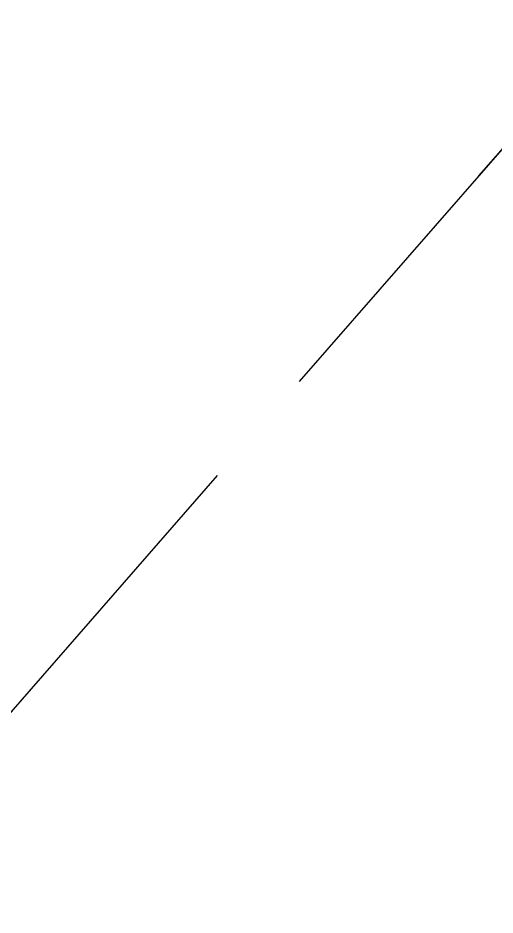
# Model space of a CAD drawing. Extents: x 390844 to 396105, y 6060704 to 6064255.
# Drawn here: x 393803.63 to 393811.12, y 6062592.65 to 6062606.76 of the extents above; entities that cross this region are included whole.
import ezdxf

# ---------------------------------------------------------------- set-up
doc = ezdxf.new("R2010")
doc.units = 0
doc.header["$LTSCALE"] = 5
doc.linetypes.add('foc-ACCESSROAD', pattern=[3.75, 2.5, -1.25])
doc.layers.add('F-AR', color=190, linetype='foc-ACCESSROAD')
doc.layers.add('F-WS', color=190, linetype='foc-ACCESSROAD')
doc.layers.add('F-AR-T', color=190, linetype='Continuous', lineweight=9)
doc.styles.add('80CG', font='ARIALN.TTF', dxfattribs={"height": 10})
doc.dimstyles.new('Compass 5 000', dxfattribs={"dimscale": 5, "dimtxt": 9, "dimasz": 2, "dimexe": 0.2, "dimexo": 0.0625, "dimgap": 0.5, "dimtad": 0, "dimtih": 1, "dimtoh": 1, "dimzin": 0, "dimdsep": 46, "dimtxsty": '80CG', "dimcen": 0.1, "dimse1": 1, "dimse2": 1, "dimclrd": 256, "dimclrt": 256, "dimaunit": 1, "dimadec": 4, "dimazin": 0, "dimtfac": 0.06, "dimtofl": 0, "dimtmove": 0, "dimatfit": 1, "dimfxl": 0.2, "dimtolj": 1, "dimtzin": 0, "dimlwd": -1, "dimarcsym": 0})

msp = doc.modelspace()

# ---------------------------------------------------------------- linework, layer by layer
at = {"layer": 'F-AR', "flags": 128}
msp.add_lwpolyline([(393644.774, 6062406.247), (393519.39, 6062336.003), (393465.103, 6062432.89), (393469.48, 6062435.34), (393482.543, 6062442.664), (393486.875, 6062434.933), (393517.29, 6062380.658), (393544.505, 6062372.989), (393648.186, 6062431.074), (393750.618, 6062488.451), (393756.373, 6062508.861), (393734.786, 6062547.405), (393787.229, 6062607.606), (393800.367, 6062622.688), (393810.221, 6062634), (393816.79, 6062641.541), (393824.029, 6062634.82), (393831.448, 6062627.93), (393824.252, 6062619.63), (393814.52, 6062608.473), (393802.12, 6062594.245), (393759.109, 6062544.89), (393790.911, 6062488.106), (393687.369, 6062430.118), (393644.774, 6062406.247)], close=True, dxfattribs=at)
at = {"layer": 'F-WS', "flags": 128}
msp.add_lwpolyline([(393835.128, 6062610.871), (393902.691, 6062551.987), (393871.491, 6062516.277), (393823.258, 6062489.053), (393759.109, 6062544.89), (393824.896, 6062620.373), (393835.128, 6062610.871)], close=True, dxfattribs=at)

# ---------------------------------------------------------------- leaders
at = {"layer": 'F-AR-T'}
msp.add_leader([(393868.454, 6062593.459), (393788.24, 6062662.378), (393730.816, 6062600.051)], dimstyle='Compass 5 000', override={"dimtxsty": '80CG'}, dxfattribs=at)

doc.saveas('drawing.dxf')
